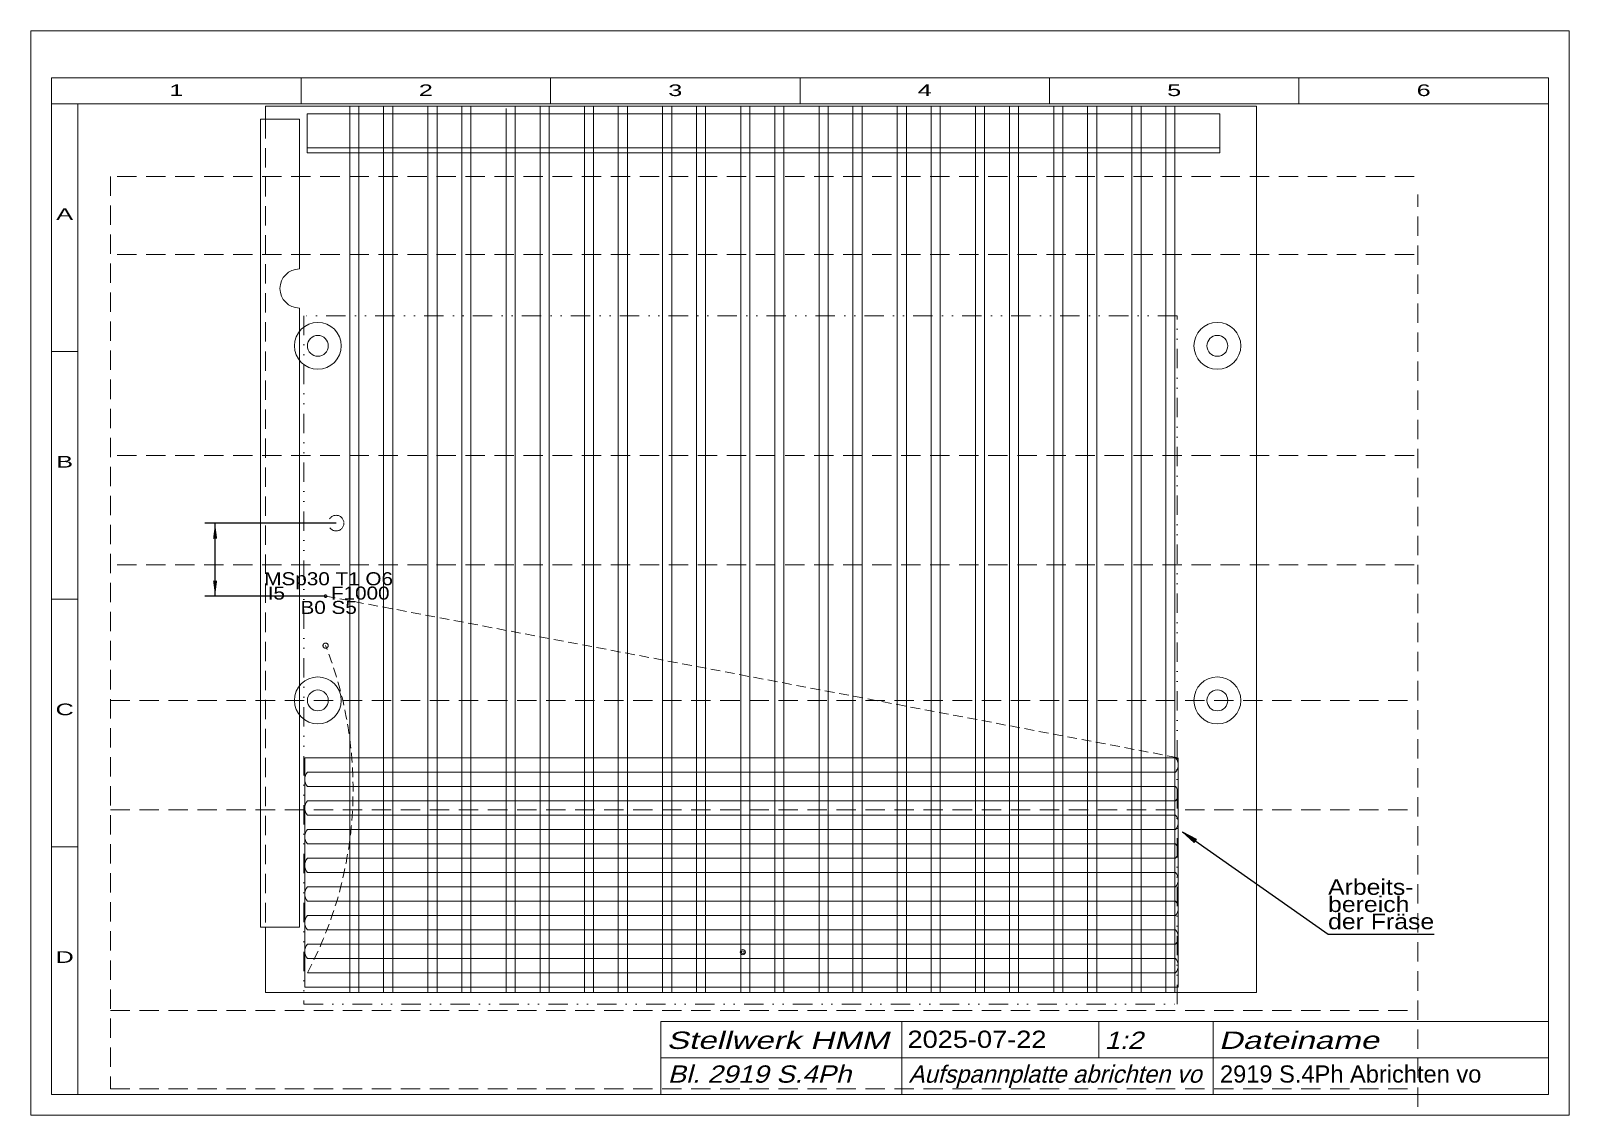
# Model space of a CAD drawing. Extents: x 2 to 592, y 2 to 418.
import ezdxf
from ezdxf.enums import TextEntityAlignment as Align

# ---------------------------------------------------------------- set-up
doc = ezdxf.new("R2010")
doc.units = 0
doc.header["$LTSCALE"] = 14.85
for name, pattern in [('DASHED', [0.75, 0.5, -0.25]), ('DIVIDE', [1.25, 0.5, -0.25, 0, -0.25, 0, -0.25]), ('HIDDEN', [0.375, 0.25, -0.125]), ('PHANTOM', [2.5, 1.25, -0.25, 0.25, -0.25, 0.25, -0.25])]:
    doc.linetypes.add(name, pattern=pattern)
for name, color, linetype, lineweight in [('2913_0 Y-SCHLITTEN', 30, 'CONTINUOUS', 0), ('2913_1 AUFSPANNPLATTE', 7, 'CONTINUOUS', 18), ('2913__ FRÄSE - AUFSPANNPLATTE', 7, 'CONTINUOUS', 18), ('2919_4S', 230, 'CONTINUOUS', 0), ('BEMASSUNG', 7, 'CONTINUOUS', 25), ('BESCHRIFTUNG', 7, 'CONTINUOUS', 25), ('MASSGRENZEN', 172, 'CONTINUOUS', 25), ('MASSLINIEN', 172, 'CONTINUOUS', 25), ('MASSTEXTE', 212, 'CONTINUOUS', 25), ('STANDARD', 7, 'CONTINUOUS', 0)]:
    doc.layers.add(name, color=color, linetype=linetype, lineweight=lineweight)
doc.styles.add('Arial', font='arial.ttf')

# ---------------------------------------------------------------- blocks, each defined once
blk = doc.blocks.new('D498568704')
at = {"layer": 'MASSGRENZEN'}
for points in [[(72.69, 229.13), (73.47, 223.18), (71.91, 223.18)], [(72.69, 201.13), (71.91, 207.08), (73.47, 207.08)]]:
    blk.add_solid(points, dxfattribs=at)
at = {"layer": 'MASSLINIEN', "color": 172}
for p, q in [((119.09, 229.13), (68.69, 229.13)), ((72.69, 201.13), (72.69, 229.13)), ((115.06, 201.13), (68.69, 201.13))]:
    blk.add_line(p, q, dxfattribs=at)
blk = doc.blocks.new('_A200045376', base_point=(443.72, 71.52))
at = {"layer": '2919_4S', "linetype": 'CONTINUOUS'}
blk.add_hatch(color=172, dxfattribs=at).paths.add_polyline_path([(449.04, 107.94), (443.72, 110.72), (448.14, 106.66)])
at = {"layer": '2919_4S', "color": 7, "linetype": 'CONTINUOUS', "lineweight": 25}
for p, q in [((443.72, 110.72), (499.51, 71.52)), ((499.51, 71.52), (540.23, 71.52))]:
    blk.add_line(p, q, dxfattribs=at)
at = {"layer": '2919_4S', "color": 172, "linetype": 'CONTINUOUS', "lineweight": 0}
for p, q in [((449.04, 107.94), (443.72, 110.72)), ((443.72, 110.72), (448.14, 106.66)), ((448.14, 106.66), (449.04, 107.94))]:
    blk.add_line(p, q, dxfattribs=at)

msp = doc.modelspace()

# ---------------------------------------------------------------- linework, layer by layer
at = {"layer": '2913_0 Y-SCHLITTEN', "linetype": 'DASHED'}
for p, q in [((532.56, 362.13), (32.56, 362.13)), ((32.56, 362.13), (32.56, 12.13)), ((533.95, 5.23), (533.95, 355.23)), ((532.56, 332.13), (32.56, 332.13)), ((532.56, 255.13), (32.56, 255.13)), ((532.56, 213.13), (32.56, 213.13)), ((32.56, 161.13), (532.56, 161.13)), ((32.56, 119.13), (532.56, 119.13)), ((32.56, 42.13), (532.56, 42.13)), ((32.56, 12.13), (532.56, 12.13))]:
    msp.add_line(p, q, dxfattribs=at)
at = {"layer": '2913_0 Y-SCHLITTEN', "color": 30, "linetype": 'DIVIDE', "lineweight": 20}
for p, q in [((441.68, 308.63), (106.68, 308.63)), ((106.68, 308.63), (106.68, 44.63)), ((441.68, 44.63), (441.68, 308.63)), ((106.68, 44.63), (441.68, 44.63))]:
    msp.add_line(p, q, dxfattribs=at)
at = {"layer": '2913_1 AUFSPANNPLATTE'}
for p, q in [((90.06, 384.13), (90.06, 74.13)), ((90.06, 384.13), (105.06, 384.13)), ((472.06, 389.13), (92.06, 389.13)), ((92.06, 389.13), (92.06, 384.13)), ((105.06, 384.13), (105.06, 326.63)), ((458.06, 386.13), (108.06, 386.13)), ((108.06, 371.13), (108.06, 386.13)), ((124.31, 389.13), (124.31, 49.13)), ((127.81, 389.13), (127.81, 49.13)), ((137.31, 389.13), (137.31, 49.13)), ((140.81, 389.13), (140.81, 49.13)), ((154.31, 389.13), (154.31, 49.13)), ((157.81, 389.13), (157.81, 49.13)), ((167.31, 389.13), (167.31, 49.13)), ((170.81, 389.13), (170.81, 49.13)), ((184.31, 388.13), (184.31, 49.13)), ((187.81, 389.13), (187.81, 49.13)), ((197.31, 389.13), (197.31, 49.13)), ((200.81, 389.13), (200.81, 49.13)), ((214.31, 389.13), (214.31, 49.13)), ((217.81, 389.13), (217.81, 49.13)), ((227.31, 389.13), (227.31, 49.13)), ((230.81, 389.13), (230.81, 49.13)), ((244.31, 389.13), (244.31, 49.13)), ((247.81, 389.13), (247.81, 49.13)), ((257.31, 389.13), (257.31, 49.13)), ((260.81, 389.13), (260.81, 49.13)), ((274.31, 389.13), (274.31, 49.13)), ((277.81, 389.13), (277.81, 49.13)), ((287.31, 389.13), (287.31, 49.13)), ((290.81, 389.13), (290.81, 49.13)), ((304.31, 389.13), (304.31, 49.13)), ((307.81, 389.13), (307.81, 49.13)), ((317.31, 389.13), (317.31, 49.13)), ((320.81, 389.13), (320.81, 49.13)), ((334.31, 389.13), (334.31, 49.13)), ((337.81, 389.13), (337.81, 49.13)), ((347.31, 389.13), (347.31, 49.13)), ((350.81, 389.13), (350.81, 49.13)), ((364.31, 389.13), (364.31, 49.13)), ((367.81, 389.13), (367.81, 49.13)), ((377.31, 389.13), (377.31, 49.13)), ((380.81, 389.13), (380.81, 49.13)), ((394.31, 389.13), (394.31, 49.13)), ((397.81, 389.13), (397.81, 49.13)), ((407.31, 389.13), (407.31, 49.13)), ((410.81, 389.13), (410.81, 49.13)), ((424.31, 389.13), (424.31, 49.13)), ((427.81, 389.13), (427.81, 49.13)), ((437.31, 389.13), (437.31, 49.13)), ((440.81, 389.13), (440.81, 49.13)), ((458.06, 371.13), (458.06, 386.13)), ((472.06, 49.13), (472.06, 389.13)), ((458.06, 373.13), (108.06, 373.13)), ((458.06, 371.13), (108.06, 371.13)), ((105.06, 311.63), (105.06, 74.13)), ((90.06, 74.13), (105.06, 74.13)), ((92.06, 74.13), (92.06, 49.13)), ((92.06, 49.13), (472.06, 49.13))]:
    msp.add_line(p, q, dxfattribs=at)
at = {"layer": '2913_1 AUFSPANNPLATTE', "linetype": 'DASHED'}
msp.add_line((92.06, 384.13), (92.06, 74.13), dxfattribs=at)
at = {"layer": '2913_1 AUFSPANNPLATTE'}
for centre, radius in [((112.09, 297.13), 9), ((112.09, 297.13), 4), ((457.06, 297.13), 9), ((457.06, 297.13), 4), ((112.09, 161.13), 9), ((457.06, 161.13), 9), ((112.09, 161.13), 4), ((457.06, 161.13), 4)]:
    msp.add_circle(centre, radius, dxfattribs=at)
at = {"layer": '2913_1 AUFSPANNPLATTE', "linetype": 'DASHED'}
msp.add_circle((119.09, 229.13), 3, dxfattribs=at)
at = {"layer": '2913_1 AUFSPANNPLATTE'}
msp.add_arc((105.06, 319.13), 7.5, 90, 270, dxfattribs=at)
at = {"layer": '2913__ FRÄSE - AUFSPANNPLATTE'}
for radius in [1, 0.5]:
    msp.add_circle((275.06, 64.56), radius, dxfattribs=at)
at = {"layer": '2919_4S', "linetype": 'HIDDEN'}
msp.add_line((115.06, 201.13), (442.06, 139.13), dxfattribs=at)
at = {"layer": '2919_4S'}
for p, q in [((107.06, 139.13), (441.06, 139.13)), ((107.06, 139.13), (107.06, 51.13)), ((442.06, 139.13), (442.06, 51.13)), ((108.07, 133.63), (441.06, 133.63)), ((108.07, 128.13), (441.06, 128.13)), ((108.07, 122.63), (441.06, 122.63)), ((108.07, 117.13), (441.06, 117.13)), ((108.07, 111.63), (441.06, 111.63)), ((108.07, 106.13), (441.06, 106.13)), ((108.07, 100.63), (441.06, 100.63)), ((108.07, 95.13), (441.06, 95.13)), ((108.07, 89.63), (441.06, 89.63)), ((108.07, 84.13), (441.06, 84.13)), ((108.07, 78.63), (441.06, 78.63)), ((108.07, 73.13), (441.06, 73.13)), ((108.07, 67.63), (441.06, 67.63)), ((108.07, 62.13), (441.06, 62.13)), ((108.07, 56.63), (441.06, 56.63)), ((107.06, 51.13), (442.06, 51.13))]:
    msp.add_line(p, q, dxfattribs=at)
at = {"layer": '2919_4S', "linetype": 'PHANTOM'}
for centre, radius in [((115.06, 201.13), 0.5), ((115.06, 182.13), 1)]:
    msp.add_circle(centre, radius, dxfattribs=at)
at = {"layer": '2919_4S', "linetype": 'HIDDEN'}
msp.add_arc((-24.18, 126.95), 149.78, 331.99851, 381.61723, dxfattribs=at)
at = {"layer": '2919_4S'}
for centre, start, end in [((437.78, 136.38), 320.02968, 399.97032), ((111.35, 130.88), 140.02968, 219.97032), ((437.78, 125.38), 320.02968, 399.97032), ((111.35, 119.88), 140.02968, 219.97032), ((437.78, 114.38), 320.02968, 399.97032), ((111.35, 108.88), 140.02968, 219.97032), ((111.35, 97.88), 140.02968, 219.97032), ((437.78, 103.38), 320.02968, 399.97032), ((437.78, 92.38), 320.02968, 399.97032), ((111.35, 86.88), 140.02968, 219.97032), ((437.78, 81.38), 320.02968, 399.97032), ((111.35, 75.88), 140.02968, 219.97032), ((437.78, 70.38), 320.02968, 399.97032), ((111.35, 64.88), 140.02968, 219.97032), ((437.78, 59.38), 320.02968, 399.97032)]:
    msp.add_arc(centre, 4.28, start, end, dxfattribs=at)
at = {"layer": 'STANDARD'}
for p, q in [((592, 418), (2, 418)), ((2, 418), (2, 2)), ((592, 2), (592, 418)), ((584, 400), (10, 400)), ((10, 400), (10, 390)), ((105.67, 400), (105.67, 390)), ((201.33, 400), (201.33, 390)), ((297, 400), (297, 390)), ((392.67, 400), (392.67, 390)), ((488.33, 400), (488.33, 390)), ((584, 400), (584, 390)), ((10, 390), (10, 10)), ((20, 390), (10, 390)), ((20, 390), (20, 10)), ((584, 390), (20, 390)), ((584, 10), (584, 390)), ((10, 295), (20, 295)), ((10, 200), (20, 200)), ((10, 105), (20, 105)), ((10, 10), (20, 10)), ((20, 10), (584, 10)), ((2, 2), (592, 2))]:
    msp.add_line(p, q, dxfattribs=at)
at = {"layer": 'STANDARD', "lineweight": 0}
for p, q in [((243.64, 38), (584, 38)), ((243.64, 38), (243.64, 10)), ((336.04, 38), (336.04, 10)), ((411.64, 38), (411.64, 24)), ((455.43, 38), (455.43, 10)), ((243.64, 24), (584, 24))]:
    msp.add_line(p, q, dxfattribs=at)

# ---------------------------------------------------------------- block references
at = {"layer": '2919_4S'}
msp.add_blockref('_A200045376', (443.72, 71.52), dxfattribs=at)
at = {"layer": 'BEMASSUNG'}
msp.add_blockref('D498568704', (0, 0), dxfattribs=at)

# ---------------------------------------------------------------- texts
at = {"layer": '2913_0 Y-SCHLITTEN', "linetype": 'DASHED', "insert": (499.51, 73.26), "char_height": 6, "attachment_point": 7, "line_spacing_factor": 0.66, "style": 'Arial'}
msp.add_mtext('\\W1.135040;Arbeits-\\Pbereich\\Pder Fräse', dxfattribs=at)
at = {"layer": '2919_4S', "insert": (116.24, 202.26), "char_height": 5, "attachment_point": 5, "line_spacing_factor": 0.66, "style": 'Arial'}
msp.add_mtext('\\W1.135073;MSp30 T1 O6\\PI5        F1000\\PB0 S5', dxfattribs=at)
at = {"layer": 'BESCHRIFTUNG', "style": 'Arial', "oblique": 15}
for s, width, p in [('Stellwerk HMM', 1.365378, (245.83, 34.08)), ('1:2', 1.134865, (413.83, 34.08)), ('Dateiname', 1.365343, (457.62, 34.08)), ('Bl. 2919 S.4Ph', 1.134938, (246.27, 21.12)), ('Aufspannplatte abrichten vo', 0.975274, (338.67, 21.12))]:
    msp.add_text(s, height=6.65, dxfattribs=dict(at, width=width)).set_placement(p, align=Align.TOP_LEFT)
at = {"layer": 'BESCHRIFTUNG', "style": 'Arial'}
for s, width, p in [('2025-07-22', 1.130203, (338.23, 34.45)), ('2919 S.4Ph Abrichten vo', 0.98281, (458.06, 21.12))]:
    msp.add_text(s, height=6.6, dxfattribs=dict(at, width=width)).set_placement(p, align=Align.TOP_LEFT)
at = {"layer": 'STANDARD', "style": 'Arial'}
for s, width, p in [('1', 1.547923, (57.83, 392.95)), ('2', 1.547922, (153.5, 392.95)), ('3', 1.547923, (249.17, 392.95)), ('4', 1.547923, (344.83, 392.95)), ('5', 1.547922, (440.5, 392.95)), ('6', 1.547923, (536.17, 392.95)), ('A', 1.547987, (15, 345.45)), ('B', 1.547987, (15, 250.45)), ('C', 1.548103, (15, 155.45)), ('D', 1.548104, (15, 60.45))]:
    msp.add_text(s, height=4.46, dxfattribs=dict(at, width=width)).set_placement(p, align=Align.CENTER)

doc.saveas('drawing.dxf')
